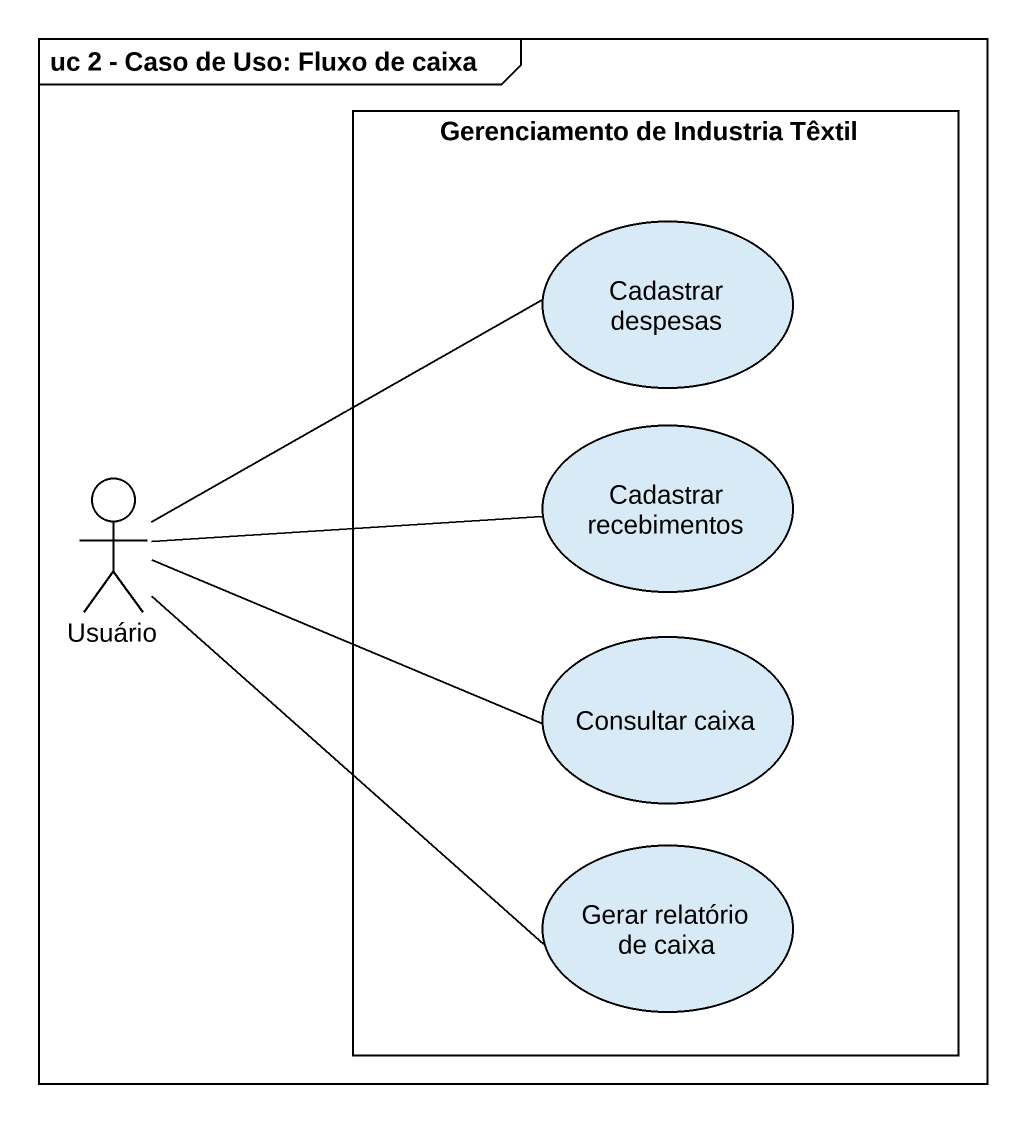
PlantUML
@startuml
mainframe uc 2 - Caso de Uso: Fluxo de caixa
rectangle "Gerenciamento de Industria Têxtil" as Gerenciamento_de_Industria {
  usecase "Cadastrar despesas" as Cadastrar_despesas
  usecase "Cadastrar recebimentos" as Cadastrar_recebimentos
  usecase "Consultar caixa" as Consultar_caixa
  usecase "Gerar relatório de caixa" as Gerar_relatório_de_caixa
}
actor Usuário
Usuário -right- Cadastrar_despesas
Usuário -right- Cadastrar_recebimentos
Usuário -right- Consultar_caixa
Usuário -- Gerar_relatório_de_caixa
@enduml
